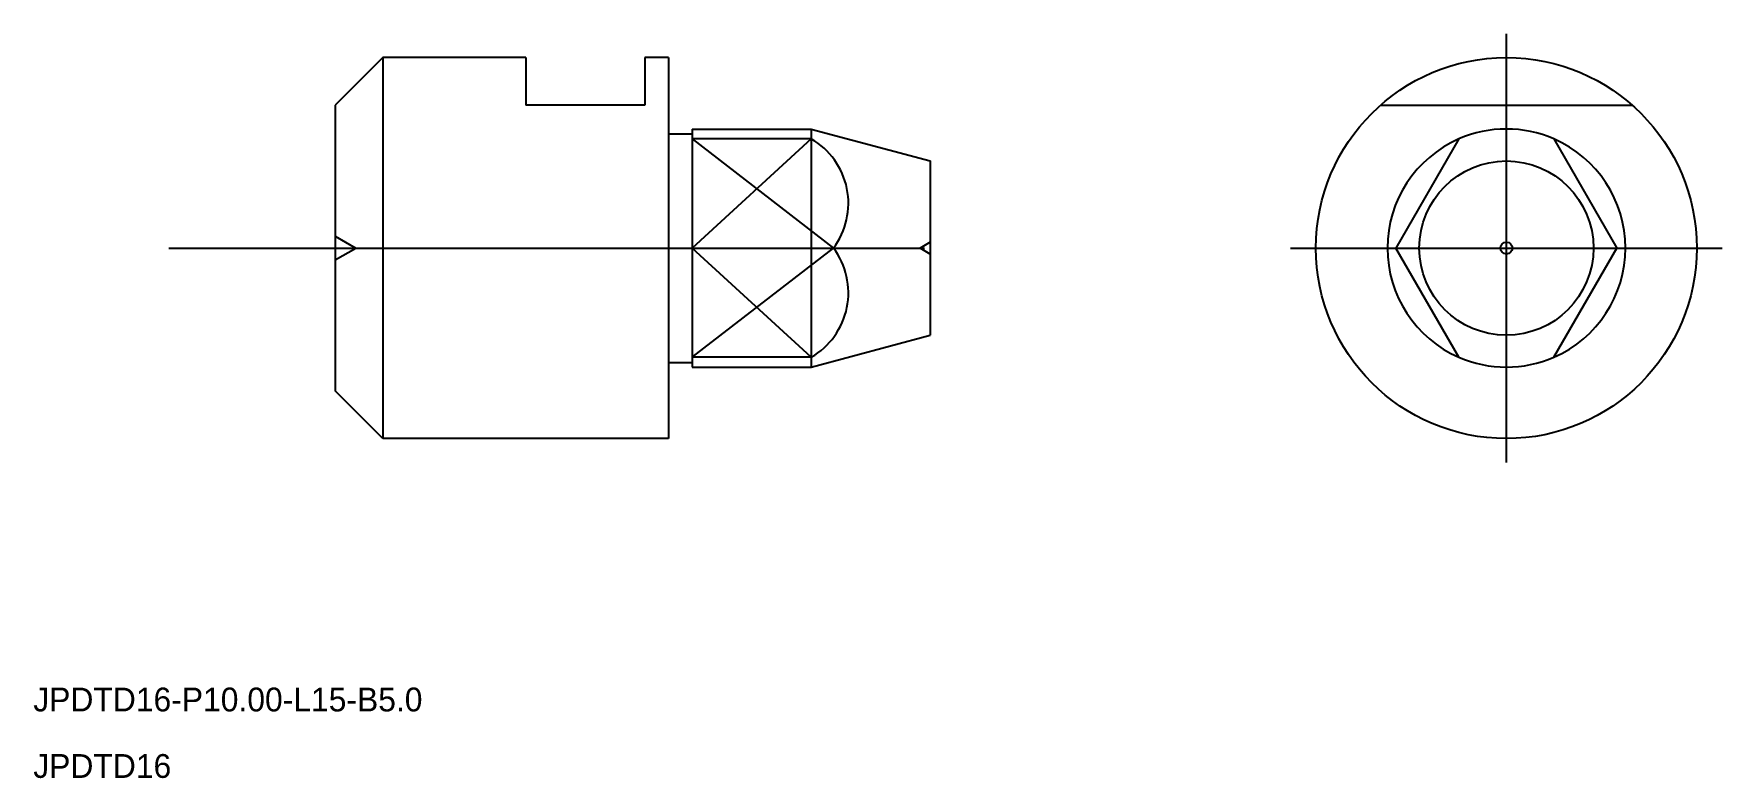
# Model space of a CAD drawing. Extents: x 556.9 to 627.8, y 576.8 to 608.1.
import ezdxf

# ---------------------------------------------------------------- set-up
doc = ezdxf.new("R2010")
doc.units = 0
for name, pattern in [('CENTER', [50.8, 31.75, -6.35, 6.35, -6.35]), ('DASHED', [19.05, 12.7, -6.35]), ('PHANTOM', [63.5, 31.75, -6.35, 6.35, -6.35, 6.35, -6.35])]:
    doc.linetypes.add(name, pattern=pattern)
doc.layers.get('0').update_dxf_attribs({"linetype": 'CONTINUOUS'})
doc.layers.add('CENTER', color=1, linetype='CENTER')

msp = doc.modelspace()

# ---------------------------------------------------------------- linework, layer by layer
at = {"color": 7, "linetype": 'CONTINUOUS'}
for p, q in [((571.545, 607.101), (569.545, 605.101)), ((571.545, 607.101), (571.545, 591.101)), ((577.545, 607.101), (571.545, 607.101)), ((577.545, 607.101), (577.545, 605.101)), ((583.545, 607.101), (582.545, 607.101)), ((582.545, 607.101), (582.545, 605.101)), ((583.545, 607.101), (583.545, 591.101)), ((569.545, 605.101), (569.545, 593.101)), ((582.545, 605.101), (577.545, 605.101)), ((583.545, 603.901), (584.545, 603.901)), ((584.545, 604.101), (589.545, 604.101)), ((584.545, 604.101), (584.545, 594.101)), ((589.545, 604.101), (589.545, 594.101)), ((589.545, 604.101), (594.545, 602.761)), ((589.545, 603.684), (584.545, 603.684)), ((616.75, 603.684), (614.104, 599.101)), ((620.75, 603.684), (623.396, 599.101)), ((594.545, 602.761), (594.545, 595.441)), ((584.545, 599.101), (590.473, 599.101)), ((616.75, 594.519), (614.104, 599.101)), ((620.75, 594.519), (623.396, 599.101)), ((589.545, 594.101), (594.545, 595.441)), ((589.545, 594.519), (584.545, 594.519)), ((583.545, 594.301), (584.545, 594.301)), ((584.545, 594.101), (589.545, 594.101)), ((571.545, 591.101), (569.545, 593.101)), ((583.545, 591.101), (571.545, 591.101))]:
    msp.add_line(p, q, dxfattribs=at)
at = {"color": 3, "linetype": 'DASHED'}
for p, q in [((613.459, 605.101), (624.042, 605.101)), ((569.545, 599.601), (570.411, 599.101)), ((569.545, 598.601), (570.411, 599.101)), ((594.545, 599.351), (594.112, 599.101)), ((594.545, 598.851), (594.112, 599.101))]:
    msp.add_line(p, q, dxfattribs=at)
at = {"color": 3, "linetype": 'CONTINUOUS'}
for p, q in [((584.545, 603.684), (590.473, 599.101)), ((589.545, 603.684), (584.545, 599.101)), ((589.545, 594.519), (584.545, 599.101)), ((584.545, 594.519), (590.473, 599.101))]:
    msp.add_line(p, q, dxfattribs=at)
at = {"color": 7, "linetype": 'CONTINUOUS'}
for radius in [8, 3.66, 0.25]:
    msp.add_circle((618.75, 599.101), radius, dxfattribs=at)
for start, end in [(66.42182, 113.57818), (246.42182, 293.57818)]:
    msp.add_arc((618.75, 599.101), 5, start, end, dxfattribs=at)
for centre, start, end in [((587.984, 600.982), 322.91952, 59.98562), ((587.984, 597.22), 300.01438, 37.08048)]:
    msp.add_arc(centre, 3.12, start, end)
at = {"color": 3, "linetype": 'PHANTOM'}
for start, end in [(113.57818, 246.42182), (293.57818, 66.42182)]:
    msp.add_arc((618.75, 599.101), 5, start, end, dxfattribs=at)
at = {"layer": 'CENTER', "color": 1, "linetype": 'CENTER'}
for p, q in [((618.75, 590.101), (618.75, 608.101)), ((562.545, 599.101), (599.545, 599.101)), ((609.682, 599.101), (627.819, 599.101))]:
    msp.add_line(p, q, dxfattribs=at)

# ---------------------------------------------------------------- texts
at = {"color": 7, "linetype": 'CONTINUOUS'}
for s, p in [('JPDTD16-P10.00-L15-B5.0', (556.855, 579.641)), ('JPDTD16', (556.855, 576.849))]:
    msp.add_text(s, height=1, dxfattribs=at).set_placement(p)

doc.saveas('drawing.dxf')
